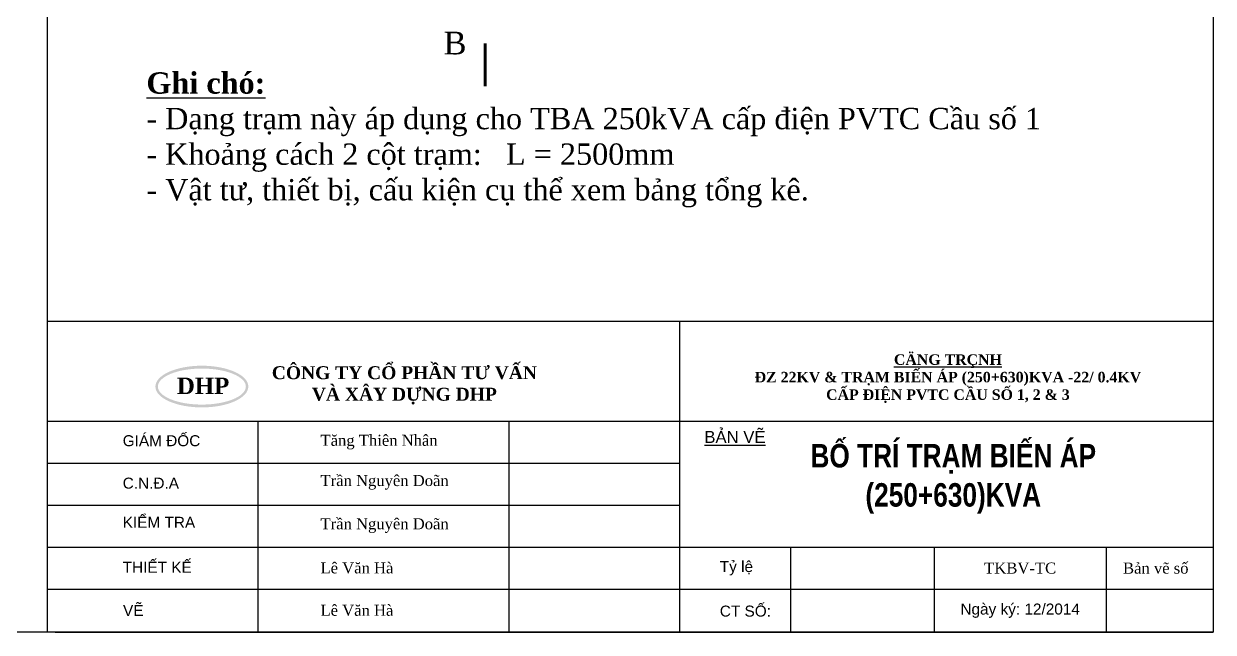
# Model space of a CAD drawing. Header units: inches. Extents: x -246336 to 136055, y -106871 to 69513.
# Drawn here: x -202623 to -188820, y -49224 to -42170 of the extents above; entities that cross this region are included whole.
import ezdxf

# ---------------------------------------------------------------- set-up
doc = ezdxf.new("R2010")
doc.units = ezdxf.units.IN
doc.header["$MEASUREMENT"] = 0
for name, color, linetype in [('kichthuoc', 7, 'Continuous'), ('KTEN', 7, 'Continuous'), ('T_VAT', 7, 'Continuous'), ('XA-TT1', 7, 'Continuous')]:
    doc.layers.add(name, color=color, linetype=linetype)
doc.styles.add('ANH', font='Vhavan.ttf', dxfattribs={"height": 2})
doc.styles.add('khung ten', font='Varr.ttf')
doc.styles.add('Kten', font='Vtimen.ttf')
doc.styles.add('VIET2', font='VNTIME_0.TTF', dxfattribs={"width": 0.8, "height": 2})
doc.styles.add('VIET25', font='VNTIME_0.TTF', dxfattribs={"height": 2.5})
doc.styles.add('VIET4', font='Vhtime.ttf', dxfattribs={"height": 4})

# ---------------------------------------------------------------- blocks, each defined once
blk = doc.blocks.new('TDE')
h = blk.add_hatch(color=5)
edge = h.paths.add_edge_path()
edge.add_ellipse((2364.2, -115), major_axis=(-277.3, 0), ratio=0.448156, start_angle=0, end_angle=360)
edge = h.paths.add_edge_path(flags=16)
edge.add_ellipse((2364.2, -115), major_axis=(262.5, 0), ratio=0.409156, start_angle=0, end_angle=360)
h.paths.add_polyline_path([(2190.8, -37), (2539.6, -37), (2539.6, -184), (2190.8, -184)], flags=8)
at = {"insert": (2215.3, -61.5), "char_height": 98, "width": 363.53, "attachment_point": 1, "style": 'ANH'}
blk.add_mtext('{\\fTimes New Roman|b1|i0|c0|p18;\\C1;DHP}', dxfattribs=at)

msp = doc.modelspace()

# ---------------------------------------------------------------- linework, layer by layer
for p, q in [((-202352.086, -30229.036), (-202352.086, -49224.345)), ((-202352.086, -45616.363), (-188820.087, -45616.363)), ((-193725.295, -48238.925), (-193725.295, -49224.345))]:
    msp.add_line(p, q)
msp.add_lwpolyline([(-215884.085, -30229.036), (-188820.087, -30229.036), (-188820.087, -49224.345), (-215884.085, -49224.345)], close=True)
at = {"layer": 'kichthuoc', "color": 6}
for p, q in [((-202352.086, -45616.363), (-188820.087, -45616.363)), ((-188820.087, -45616.363), (-188820.087, -49224.345)), ((-188820.087, -45896.715), (-188820.087, -49224.345)), ((-202258.64, -49224.345), (-188820.087, -49224.345)), ((-201205.057, -49224.345), (-188820.087, -49224.345))]:
    msp.add_line(p, q, dxfattribs=at)
at = {"layer": 'KTEN'}
for p, q in [((-195012.628, -45614.883), (-195012.572, -49223.097)), ((-202352.086, -46776.961), (-188820.087, -46776.961)), ((-199906.177, -46776.961), (-199906.177, -49224.345)), ((-199905.825, -46776.865), (-199905.825, -49224.25)), ((-196993.789, -46776.961), (-196993.789, -49224.345)), ((-202352.086, -47264.282), (-195012.572, -47264.282)), ((-202352.086, -47751.603), (-195012.572, -47751.603)), ((-202352.086, -48238.925), (-195012.572, -48238.925)), ((-195012.572, -48238.925), (-188820.087, -48238.925)), ((-192059.473, -48238.925), (-192059.473, -49224.345)), ((-192059.121, -48238.83), (-192059.121, -49224.25)), ((-190061.608, -48238.925), (-190061.608, -49224.345)), ((-202352.086, -48726.246), (-195012.572, -48726.246)), ((-195012.572, -48726.246), (-188820.087, -48726.246))]:
    msp.add_line(p, q, dxfattribs=at)
at = {"layer": 'XA-TT1', "const_width": 33, "flags": 128}
msp.add_lwpolyline([(-197269.57, -42395.409), (-197269.57, -42893.83)], dxfattribs=at)
at = {"layer": 'XA-TT1', "flags": 128}
msp.add_lwpolyline([(-197269.57, -42644.62, 0, 66, 0), (-197441.643, -42644.62, 0, 0, 0), (-197728.217, -42644.62, 0, 0, 0)], format="xyseb", dxfattribs=at)

# ---------------------------------------------------------------- block references
at = {"xscale": 1.944538468218525, "yscale": 1.944538465457299, "zscale": 1.944538472448}
msp.add_blockref('TDE', (-205153.457, -46152.827), dxfattribs=at)

# ---------------------------------------------------------------- texts
at = {"color": 0, "style": 'khung ten'}
for s, insert, char_height, width, attachment_point in [('{\\fTimes New Roman|b1|i0|c0|p18;CÔNG TY CỔ PHẦN T\\fTimes New Roman|b1|i0|c163|p18;Ư V\\fTimes New Roman|b1|i0|c0|p18;ẤN\\fTimes New Roman|b1|i0|c163|p18;\\PVÀ XÂY D\\fTimes New Roman|b1|i0|c0|p18;ỰNG\\fTimes New Roman|b1|i0|c163|p18; DHP}', (-198206.276, -46362.86), 149.743384, 6049.45108, 5), ('{\\fArial|b0|i0|c0|p34;GIÁM ÐỐC}', (-201474.932, -47005.136), 127.55918, 1498.39882, 4), ('{\\fTimes New Roman|b0|i0|c163|p18;Tăng Thiên Nhân}', (-199179.195, -47020.621), 127.55918, 2645.06152, 4), ('{\\fArial|b0|i0|c0|p34;C.N.\\fArial|b0|i0|c238|p34;Đ\\fArial|b0|i0|c0|p34;.A}', (-201474.932, -47497.009), 127.55918, 1498.39882, 4), ('{\\fTimes New Roman|b0|i0|c0|p18;Trần \\fTimes New Roman|b0|i0|c163|p18;Nguyên Do\\fTimes New Roman|b0|i0|c0|p18;ãn}', (-199179.195, -47487.002), 127.559179, 2645.06152, 4), ('{\\fArial|b0|i0|c0|p34;KIỂM TRA}', (-201474.932, -47950.298), 127.55918, 1498.39882, 4), ('{\\fTimes New Roman|b0|i0|c0|p18;Trần Nguyên Doãn}', (-199179.195, -47988.696), 127.55918, 2645.06152, 4), ('{\\fArial|b0|i0|c0|p34;THIẾT KẾ}', (-201475.284, -48472.1), 127.55918, 1498.39882, 4), ('{\\fTimes New Roman|b0|i0|c0|p18;Lê V\\fTimes New Roman|b0|i0|c238|p18;ă\\fTimes New Roman|b0|i0|c0|p18;n Hà}', (-199179.195, -48480.335), 127.559179, 2645.06152, 4), ('{\\fArial|b0|i0|c0|p34;VẼ}', (-201471.016, -48973.108), 127.55918, 1498.39882, 4), ('{\\fTimes New Roman|b0|i0|c0|p18;Lê V\\fTimes New Roman|b0|i0|c238|p18;ă\\fTimes New Roman|b0|i0|c0|p18;n Hà}', (-199179.195, -48971.682), 127.559179, 2645.06152, 4)]:
    msp.add_mtext(s, dxfattribs=dict(at, insert=insert, char_height=char_height, width=width, attachment_point=attachment_point))
at = {"insert": (-191898.715, -46284.924), "char_height": 121.856223, "width": 6474.6273, "attachment_point": 5, "style": 'Kten'}
msp.add_mtext('{\\fVNtimes new roman|b1|i0|c0|p34;\\L\\C0;CÄNG TRÇNH \\P\\fTimes New Roman|b1|i0|c238|p18;\\lĐZ\\fTimes New Roman|b1|i0|c0|p18; 22KV & \\fTimes New Roman|b1|i0|c163|p18;TR\\fTimes New Roman|b1|i0|c0|p18;ẠM\\fTimes New Roman|b1|i0|c163|p18; BI\\fTimes New Roman|b1|i0|c0|p18;ẾN\\fTimes New Roman|b1|i0|c163|p18; ÁP \\fTimes New Roman|b1|i0|c0|p18;(250+630)\\fTimes New Roman|b1|i0|c163|p18;KVA -22/ 0.4KV\\PC\\fTimes New Roman|b1|i0|c0|p18;ẤP\\fTimes New Roman|b1|i0|c163|p18; ĐI\\fTimes New Roman|b1|i0|c0|p18;ỆN\\fTimes New Roman|b1|i0|c163|p18; \\fTimes New Roman|b1|i0|c0|p18;PVTC CẦU SỐ 1, 2 & 3}', dxfattribs=at)
at = {"color": 5, "insert": (-191836.652, -47042.042), "char_height": 272.431, "width": 8278.70344, "attachment_point": 2, "style": 'VIET2'}
msp.add_mtext('{\\fArial|b1|i0|c0|p34;\\C0;BỐ TRÍ TRẠM BIẾN ÁP \\P(250+630)KVA}', dxfattribs=at)
at = {"layer": 'T_VAT', "ltscale": 0.01, "style": 'khung ten'}
for s, insert, char_height, width, attachment_point in [('{\\fArial|b0|i0|c0|p34;\\LBẢN VẼ}', (-194725.226, -46960.598), 138.65128, 4470.58724, 4), ('{\\fArial|b0|i0|c0|p34;Tỷ lệ}', (-194545.927, -48482.586), 127.55918, 1249.01761, 4), ('{\\fTimes New Roman|b0|i0|c0|p18;TK\\fTimes New Roman|b0|i0|c163|p18;BV\\fTimes New Roman|b0|i0|c0|p18;-TC}', (-191060.365, -48482.538), 127.559179, 1997.51317, 5), ('{\\fTimes New Roman|b0|i0|c0|p18;Bản vẽ số}', (-189486.77, -48482.538), 127.55918, 1997.51317, 5), ('{\\fArial|b0|i0|c0|p34;CT SỐ:  }', (-194545.927, -48980.685), 127.55918, 1249.01761, 4), ('{\\fArial|b0|i0|c0|p34;Ngày ký: 12/201\\fArial|b0|i0|c163|p34;4}', (-191060.365, -48975.296), 127.55918, 1997.51317, 5)]:
    msp.add_mtext(s, dxfattribs=dict(at, insert=insert, char_height=char_height, width=width, attachment_point=attachment_point))
at = {"layer": 'XA-TT1', "attachment_point": 1}
for s, insert, char_height, width, style in [('B', (-197750.926, -42261.51), 264, 421.08, 'VIET4'), ('{\\f.VnTimeH|b1|i0|c0|p34;\\LGhi chó:\\P\\fTimes New Roman|b0|i0|c0|p18;\\l- Dạng trạm này áp dụng cho TBA 250kVA cấp \\fTimes New Roman|b0|i0|c238|p18;đ\\fTimes New Roman|b0|i0|c0|p18;iện PVTC Cầu số 1\\f.VnTimeH|b0|i0|c0|p34;\\P\\fTimes New Roman|b0|i0|c0|p18;- Khoảng cách 2 cột trạm:   L = 2500mm\\P- Vật t\\fTimes New Roman|b0|i0|c163|p18;ư\\fTimes New Roman|b0|i0|c0|p18;, thiết bị, cấu kiện cụ thể xem bảng tổng kê.}', (-201200.245, -42732.716), 247.5, 12924.45, 'VIET25')]:
    msp.add_mtext(s, dxfattribs=dict(at, insert=insert, char_height=char_height, width=width, style=style))

doc.saveas('drawing.dxf')
